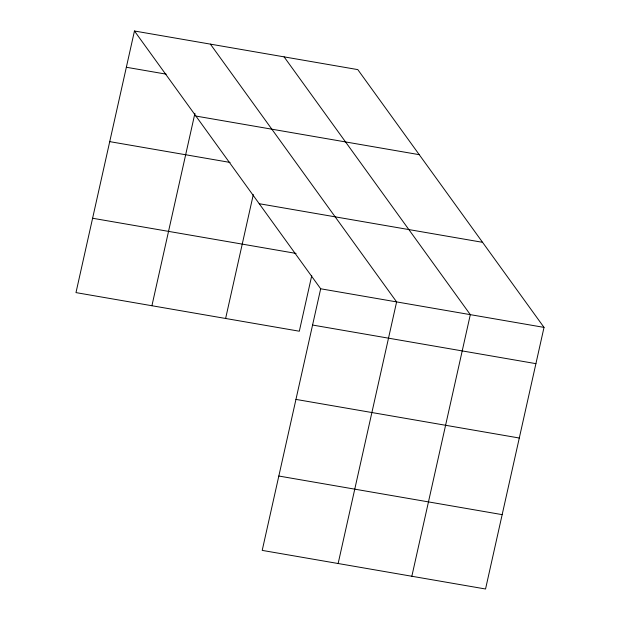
<?xml version="1.0" encoding="UTF-8"?>
<svg xmlns="http://www.w3.org/2000/svg" width="620" height="620" viewBox="0 0 620 620"><rect width="100%" height="100%" fill="white"/><g stroke="black" fill="none" stroke-linecap="round" stroke-linejoin="round"><path stroke-width="0.93" d="M134.455 31L320.679 288.781L262.206 550.389L485.545 589L544.019 327.391L357.794 69.611L134.455 31L75.981 292.609L299.321 331.219L311.736 275.683M151.916 305.738L194.92 113.336M225.618 318.478L253.309 194.595M338.14 563.518L396.614 301.909L210.389 44.129M411.843 576.259L470.317 314.65L284.092 56.869M126.348 67.262L166.214 74.16M195.912 116.064L419.252 154.675M109.725 141.631L230.074 162.432M259.222 203.709L482.569 242.319M92.597 218.248L296.096 253.425M320.679 288.781L544.019 327.391M312.573 325.043L535.913 363.653M295.949 399.404L519.296 438.022M278.822 476.028L502.169 514.639"/></g></svg>
